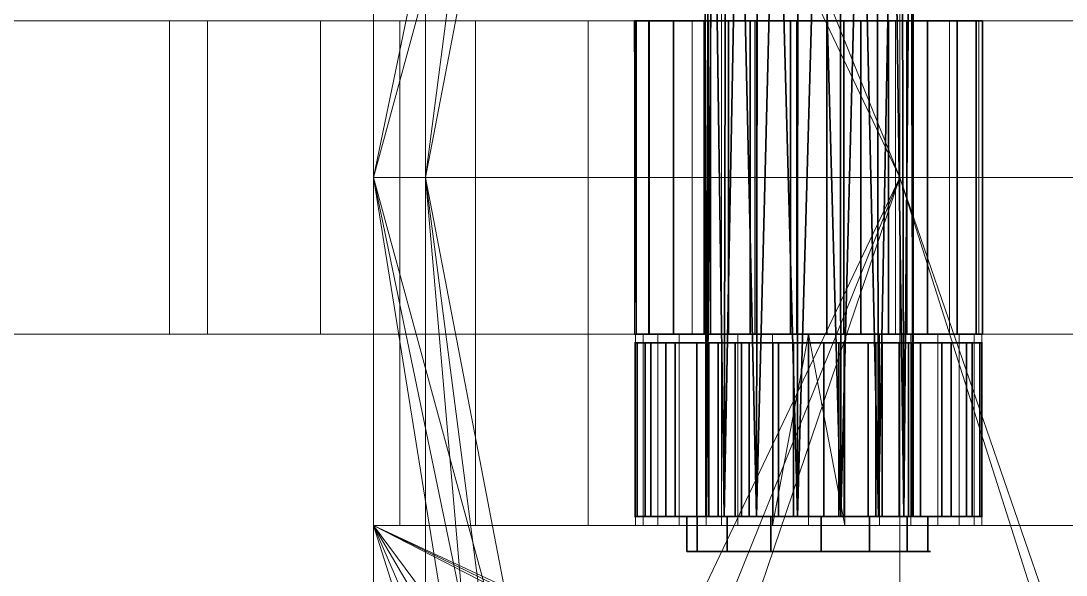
# Model space of a CAD drawing. Header units: millimetres. Extents: x -193 to 143, y -35 to 118.
# Drawn here: x -20.2 to 39.8, y 32.1 to 64 of the extents above; entities that cross this region are included whole.
import ezdxf

# ---------------------------------------------------------------- set-up
doc = ezdxf.new("R2010")
doc.units = ezdxf.units.MM
doc.layers.add('1', color=7, linetype='Continuous', true_color=0xffffff)

# ---------------------------------------------------------------- blocks, each defined once
blk = doc.blocks.new('UG_SURFACE_001')
at = {"layer": '1', "color": 30, "linetype": 'Continuous', "lineweight": 18}
for points in [[(0, 55), (0, 93.75), (7.833464, 93.75), (7.985217, 93.54113)], [(0, 46, 12), (0, 64.000003, 12), (0, 93.75), (0, 55)], [(15, 92.803851), (16.050808, 93.75), (30.25, 93.75), (30.25, 55)], [(30.25, 93.75), (64.999998, 93.75), (64.999998, 55), (30.25, 55)], [(0, 55), (7.985217, 93.54113), (10.145898, 92.293657)], [(12.62717, 92.032872), (15, 92.803851), (30.25, 55)], [(10.145898, 92.293657), (12.62717, 92.032872), (30.25, 55), (0, 55)], [(0, 64.000003, 12), (0, 46, 12), (129.999995, 46, 12), (129.999995, 64.000003, 12)], [(0, 55), (7.985217, 16.458869), (6.518727, 14.44042)], [(6.518727, 14.44042), (6, 12), (0, 7.75), (0, 55)], [(0, 55), (10.145898, 17.706338), (7.985217, 16.458869)], [(12.62717, 17.967131), (10.145898, 17.706338), (0, 55), (30.25, 55)], [(0, 55), (0, 7.75), (0, 46, 12)], [(15, 17.196152), (12.62717, 17.967131), (30.25, 55)], [(30.25, 55), (16.854102, 15.526712), (15, 17.196152)], [(17.868886, 13.24747), (16.854102, 15.526712), (30.25, 55), (30.25, 7.75)], [(30.25, 55), (64.999998, 55), (45.26132, 14.486304), (44.227459, 14.377641)], [(30.25, 7.75), (30.25, 55), (43.327175, 13.857862), (42.716138, 13.016841)], [(44.227459, 14.377641), (43.327175, 13.857862), (30.25, 55)], [(0, 35, 12), (0, 46, 12), (0, 7.75)], [(0, 35, 12), (0, 35, 70), (0, 46, 70), (0, 46, 12)], [(0, 46, 70), (0, 35, 70), (1.522409, 35, 77.653669), (1.522409, 46, 77.653669)], [(0, 46, 12), (25, 46, 55), (29.067367, 46, 55.864546)], [(0, 46, 12), (17.568551, 46, 58.308695), (20.932633, 46, 55.864546)], [(0, 46, 70), (15.054781, 46, 66.045284), (15.489435, 46, 61.909828)], [(129.999995, 46, 12), (0, 46, 12), (100.932635, 46, 55.864546), (104.999997, 46, 55)], [(29.067367, 46, 55.864546), (32.43145, 46, 58.308695), (100.932635, 46, 55.864546), (0, 46, 12)], [(15.489435, 46, 61.909828), (17.568551, 46, 58.308695), (0, 46, 12), (0, 46, 70)], [(16.339745, 46, 70), (15.054781, 46, 66.045284), (0, 46, 70), (1.522409, 46, 77.653669)], [(20.932633, 46, 55.864546), (25, 46, 55), (0, 46, 12)], [(1.522409, 46, 77.653669), (1.522409, 35, 77.653669), (5.857864, 35, 84.142134), (5.857864, 46, 84.142134)], [(19.122148, 46, 73.090173), (16.339745, 46, 70), (1.522409, 46, 77.653669), (5.857864, 46, 84.142134)], [(5.857864, 46, 84.142134), (5.857864, 35, 84.142134), (12.346331, 35, 88.477589), (12.346331, 46, 88.477589)], [(5.857864, 46, 84.142134), (12.346331, 46, 88.477589), (19.122148, 46, 73.090173)], [(12.346331, 46, 88.477589), (12.346331, 35, 88.477589), (20, 35, 90.000004), (20, 46, 90.000004)], [(22.920882, 46, 74.781477), (19.122148, 46, 73.090173), (12.346331, 46, 88.477589), (20, 46, 90.000004)], [(15.054781, 35, 66.045284), (15.054781, 46, 66.045284), (16.339745, 46, 70), (16.339745, 35, 70)], [(15.489435, 35, 61.909828), (15.489435, 46, 61.909828), (15.054781, 46, 66.045284), (15.054781, 35, 66.045284)], [(17.568551, 35, 58.308695), (17.568551, 46, 58.308695), (15.489435, 46, 61.909828), (15.489435, 35, 61.909828)], [(16.339745, 35, 70), (16.339745, 46, 70), (19.122148, 46, 73.090173), (19.122148, 35, 73.090173)], [(20.932633, 35, 55.864546), (20.932633, 46, 55.864546), (17.568551, 46, 58.308695), (17.568551, 35, 58.308695)], [(19.122148, 35, 73.090173), (19.122148, 46, 73.090173), (22.920882, 46, 74.781477), (22.920882, 35, 74.781477)], [(109.999999, 35, 90.000004), (109.999999, 46, 90.000004), (20, 46, 90.000004), (20, 35, 90.000004)], [(20, 46, 90.000004), (109.999999, 46, 90.000004), (30.877853, 46, 73.090173), (27.079117, 46, 74.781477)], [(20, 46, 90.000004), (25, 46, 75.000003), (22.920882, 46, 74.781477)], [(27.079117, 46, 74.781477), (25, 46, 75.000003), (20, 46, 90.000004)], [(25, 35, 55), (25, 46, 55), (20.932633, 46, 55.864546), (20.932633, 35, 55.864546)], [(27.079117, 35, 74.781477), (22.920882, 35, 74.781477), (25, 46, 75.000003)], [(22.920882, 35, 74.781477), (22.920882, 46, 74.781477), (25, 46, 75.000003)], [(29.067367, 35, 55.864546), (29.067367, 46, 55.864546), (25, 46, 55), (25, 35, 55)], [(25, 46, 75.000003), (27.079117, 46, 74.781477), (27.079117, 35, 74.781477)], [(27.079117, 35, 74.781477), (27.079117, 46, 74.781477), (30.877853, 46, 73.090173), (30.877853, 35, 73.090173)], [(32.43145, 35, 58.308695), (32.43145, 46, 58.308695), (29.067367, 46, 55.864546), (29.067367, 35, 55.864546)], [(109.999999, 46, 90.000004), (33.660255, 46, 70), (30.877853, 46, 73.090173)], [(30.877853, 35, 73.090173), (30.877853, 46, 73.090173), (33.660255, 46, 70), (33.660255, 35, 70)], [(95.489435, 46, 61.909828), (32.43145, 46, 58.308695), (34.510564, 46, 61.909828)], [(32.43145, 46, 58.308695), (95.489435, 46, 61.909828), (97.568549, 46, 58.308695)], [(97.568549, 46, 58.308695), (100.932635, 46, 55.864546), (32.43145, 46, 58.308695)], [(34.510564, 35, 61.909828), (34.510564, 46, 61.909828), (32.43145, 46, 58.308695), (32.43145, 35, 58.308695)], [(33.660255, 46, 70), (96.339747, 46, 70), (95.054783, 46, 66.045284)], [(34.94522, 46, 66.045284), (33.660255, 46, 70), (95.054783, 46, 66.045284)], [(102.920882, 46, 74.781477), (99.122144, 46, 73.090173), (33.660255, 46, 70), (109.999999, 46, 90.000004)], [(99.122144, 46, 73.090173), (96.339747, 46, 70), (33.660255, 46, 70)], [(33.660255, 35, 70), (33.660255, 46, 70), (34.94522, 46, 66.045284), (34.94522, 35, 66.045284)], [(34.510564, 46, 61.909828), (34.94522, 46, 66.045284), (95.054783, 46, 66.045284), (95.489435, 46, 61.909828)], [(34.94522, 35, 66.045284), (34.94522, 46, 66.045284), (34.510564, 46, 61.909828), (34.510564, 35, 61.909828)], [(0, 35, 12), (0, 0, 12), (6, 12, 12), (6.518727, 14.44042, 12)], [(0, 35, 12), (10.145898, 17.706338, 12), (12.62717, 17.967131, 12)], [(12.62717, 17.967131, 12), (42.5, 12, 12), (42.716138, 13.016841, 12), (0, 35, 12)], [(6.518727, 14.44042, 12), (7.985217, 16.458869, 12), (0, 35, 12)], [(7.985217, 16.458869, 12), (10.145898, 17.706338, 12), (0, 35, 12)], [(42.716138, 13.016841, 12), (43.327175, 13.857862, 12), (0, 35, 12)], [(0, 35, 12), (43.327175, 13.857862, 12), (44.227459, 14.377641, 12)], [(44.227459, 14.377641, 12), (45.26132, 14.486304, 12), (129.999995, 35, 12), (0, 35, 12)], [(0, 7.75), (0, 0), (0, 0, 12), (0, 35, 12)], [(1.522409, 35, 77.653669), (0, 35, 70), (15.054781, 35, 66.045284), (16.339745, 35, 70)], [(0, 35, 70), (0, 35, 12), (17.568551, 35, 58.308695), (15.489435, 35, 61.909828)], [(15.489435, 35, 61.909828), (15.054781, 35, 66.045284), (0, 35, 70)], [(0, 35, 12), (25, 35, 55), (20.932633, 35, 55.864546)], [(20.932633, 35, 55.864546), (17.568551, 35, 58.308695), (0, 35, 12)], [(29.067367, 35, 55.864546), (25, 35, 55), (0, 35, 12), (129.999995, 35, 12)], [(5.857864, 35, 84.142134), (1.522409, 35, 77.653669), (16.339745, 35, 70), (19.122148, 35, 73.090173)], [(19.122148, 35, 73.090173), (12.346331, 35, 88.477589), (5.857864, 35, 84.142134)], [(20, 35, 90.000004), (12.346331, 35, 88.477589), (19.122148, 35, 73.090173), (22.920882, 35, 74.781477)], [(20, 35, 90.000004), (22.920882, 35, 74.781477), (27.079117, 35, 74.781477)], [(20, 35, 90.000004), (96.339747, 35, 70), (99.122144, 35, 73.090173)], [(99.122144, 35, 73.090173), (102.920882, 35, 74.781477), (109.999999, 35, 90.000004), (20, 35, 90.000004)], [(27.079117, 35, 74.781477), (95.054783, 35, 66.045284), (96.339747, 35, 70), (20, 35, 90.000004)], [(27.079117, 35, 74.781477), (95.489435, 35, 61.909828), (95.054783, 35, 66.045284)], [(27.079117, 35, 74.781477), (100.932635, 35, 55.864546), (97.568549, 35, 58.308695)], [(97.568549, 35, 58.308695), (95.489435, 35, 61.909828), (27.079117, 35, 74.781477)], [(100.932635, 35, 55.864546), (27.079117, 35, 74.781477), (30.877853, 35, 73.090173)], [(129.999995, 35, 12), (32.43145, 35, 58.308695), (29.067367, 35, 55.864546)], [(30.877853, 35, 73.090173), (33.660255, 35, 70), (100.932635, 35, 55.864546)], [(34.510564, 35, 61.909828), (32.43145, 35, 58.308695), (129.999995, 35, 12)], [(100.932635, 35, 55.864546), (33.660255, 35, 70), (34.94522, 35, 66.045284)], [(100.932635, 35, 55.864546), (34.94522, 35, 66.045284), (34.510564, 35, 61.909828), (129.999995, 35, 12)]]:
    blk.add_3dface(points, dxfattribs=at)
blk = doc.blocks.new('stoika_KR1_BODY')
at = {"layer": '1', "color": 30, "linetype": 'Continuous', "lineweight": 18}
for p, q in [((0, 110), (0, 0)), ((0, 64, 70), (0, 75, 70)), ((20, 75, 90), (20, 64, 90)), ((0, 64, 12), (0, 64, 70)), ((0, 46, 12), (0, 64, 12)), ((0, 64, 12), (130, 64, 12)), ((20, 64, 90), (110, 64, 90)), ((0, 46, 12), (0, 46, 70)), ((0, 35, 70), (0, 46, 70)), ((0, 46, 12), (130, 46, 12)), ((110, 46, 90), (20, 46, 90)), ((20, 46, 90), (20, 35, 90)), ((0, 35, 12), (0, 35, 70)), ((0, 35, 12), (130, 35, 12)), ((0, 0, 12), (0, 35, 12)), ((20, 35, 90), (110, 35, 90))]:
    blk.add_line(p, q, dxfattribs=at)
at = {"layer": '1', "color": 30, "linetype": 'Continuous', "lineweight": 18, "extrusion": (0, -1, 0)}
for centre in [(25, 65, -64), (25, 65, -35)]:
    blk.add_circle(centre, 10, dxfattribs=at)
at = {"layer": '1', "color": 30, "linetype": 'Continuous', "lineweight": 18, "extrusion": (0, 1, 0)}
blk.add_circle((-25, 65, 46), 10, dxfattribs=at)
at = {"layer": '1', "color": 30, "linetype": 'Continuous', "lineweight": 18, "extrusion": (0, -1, 0)}
for centre in [(20, 70, -64), (20, 70, -35)]:
    blk.add_arc(centre, 20, 90, 180, dxfattribs=at)
at = {"layer": '1', "color": 30, "linetype": 'Continuous', "lineweight": 18, "extrusion": (0, 1, 0)}
blk.add_arc((-20, 70, 46), 20, 0, 90, dxfattribs=at)
at = {"layer": '1', "color": 30, "linetype": 'Continuous', "lineweight": 18}
blk.add_blockref('UG_SURFACE_001', (0, 0), dxfattribs=at)
blk = doc.blocks.new('UG_SURFACE_002')
at = {"layer": '1', "color": 30, "linetype": 'Continuous', "lineweight": 18}
for points in [[(189.846337, 138.477594), (189.846337, 138.477594, 17.999999), (197.500005, 140.000001, 17.999999), (197.500005, 140.000001)], [(189.846337, 138.477594), (197.500005, 140.000001), (199.409828, 125.510558), (195.808694, 123.431452)], [(217.999995, 140.000001), (197.500005, 140.000001), (197.500005, 140.000001, 17.999999), (217.999995, 140.000001, 17.999999)], [(197.500005, 140.000001), (217.999995, 140.000001), (207.499996, 124.660254), (203.545287, 125.945225)], [(203.545287, 125.945225), (199.409828, 125.510558), (197.500005, 140.000001)], [(210.590169, 121.877849), (207.499996, 124.660254), (217.999995, 140.000001)], [(212.28148, 118.079118), (210.590169, 121.877849), (217.999995, 140.000001)], [(217.999995, 140.000001), (217.999995, 45.000002), (212.28148, 113.920882), (212.28148, 118.079118)], [(183.357865, 134.142131), (183.357865, 134.142131, 17.999999), (189.846337, 138.477594, 17.999999), (189.846337, 138.477594)], [(195.808694, 123.431452), (183.357865, 134.142131), (189.846337, 138.477594)], [(179.022416, 127.653673), (179.022416, 127.653673, 17.999999), (183.357865, 134.142131, 17.999999), (183.357865, 134.142131)], [(179.022416, 127.653673), (183.357865, 134.142131), (195.808694, 123.431452), (193.364546, 120.067365)], [(177.499995, 119.999997), (177.499995, 119.999997, 17.999999), (179.022416, 127.653673, 17.999999), (179.022416, 127.653673)], [(193.364546, 120.067365), (192.499995, 115.999997), (177.499995, 119.999997), (179.022416, 127.653673)], [(199.409828, 125.510558), (199.409828, 125.510558, 17.999999), (195.808694, 123.431452, 17.999999), (195.808694, 123.431452)], [(203.545287, 125.945225), (203.545287, 125.945225, 17.999999), (199.409828, 125.510558, 17.999999), (199.409828, 125.510558)], [(207.499996, 124.660254), (207.499996, 124.660254, 17.999999), (203.545287, 125.945225, 17.999999), (203.545287, 125.945225)], [(210.590169, 121.877849), (210.590169, 121.877849, 17.999999), (207.499996, 124.660254, 17.999999), (207.499996, 124.660254)], [(195.808694, 123.431452), (195.808694, 123.431452, 17.999999), (193.364546, 120.067365, 17.999999), (193.364546, 120.067365)], [(212.28148, 118.079118), (212.28148, 118.079118, 17.999999), (210.590169, 121.877849, 17.999999), (210.590169, 121.877849)], [(177.499995, 119.999997, 17.999999), (177.499995, 119.999997), (177.499995, 70), (177.499995, 70, 17.999999)], [(177.499995, 70), (177.499995, 119.999997), (192.499995, 115.999997), (193.364546, 111.932635)], [(193.364546, 120.067365), (193.364546, 120.067365, 17.999999), (192.499995, 115.999997, 17.999999), (192.499995, 115.999997)], [(212.28148, 113.920882), (212.28148, 113.920882, 17.999999), (212.28148, 118.079118, 17.999999), (212.28148, 118.079118)], [(192.499995, 115.999997), (192.499995, 115.999997, 17.999999), (193.364546, 111.932635, 17.999999), (193.364546, 111.932635)], [(210.590169, 110.122144), (212.28148, 113.920882), (217.999995, 45.000002)], [(210.590169, 110.122144), (210.590169, 110.122144, 17.999999), (212.28148, 113.920882, 17.999999), (212.28148, 113.920882)], [(193.364546, 111.932635), (195.808694, 108.568549), (177.499995, 70)], [(193.364546, 111.932635), (193.364546, 111.932635, 17.999999), (195.808694, 108.568549, 17.999999), (195.808694, 108.568549)], [(217.999995, 45.000002), (207.499996, 107.339747), (210.590169, 110.122144)], [(207.499996, 107.339747), (207.499996, 107.339747, 17.999999), (210.590169, 110.122144, 17.999999), (210.590169, 110.122144)], [(174.455181, 54.692663), (177.499995, 70), (195.808694, 108.568549), (199.409828, 106.489435)], [(195.808694, 108.568549), (195.808694, 108.568549, 17.999999), (199.409828, 106.489435, 17.999999), (199.409828, 106.489435)], [(203.545287, 106.054783), (207.499996, 107.339747), (217.999995, 45.000002)], [(203.545287, 106.054783), (203.545287, 106.054783, 17.999999), (207.499996, 107.339747, 17.999999), (207.499996, 107.339747)], [(174.455181, 54.692663), (199.409828, 106.489435), (203.545287, 106.054783), (217.999995, 45.000002)], [(199.409828, 106.489435), (199.409828, 106.489435, 17.999999), (203.545287, 106.054783, 17.999999), (203.545287, 106.054783)], [(177.499995, 70, 17.999999), (177.499995, 70), (174.455181, 54.692663), (174.455181, 54.692663, 17.999999)], [(167.978749, 45.000002, 17.999999), (174.455181, 54.692663, 17.999999), (174.455181, 54.692663), (167.978749, 45.000002)], [(217.999995, 45.000002), (167.978749, 45.000002), (174.455181, 54.692663)], [(167.978749, 45.000002), (165.78427, 41.71573), (165.78427, 41.71573, 17.999999), (167.978749, 45.000002, 17.999999)], [(165.78427, 41.71573), (167.978749, 45.000002), (217.999995, 45.000002), (217.999995, 0)], [(165.78427, 41.71573, 17.999999), (165.78427, 41.71573), (152.80734, 33.044819), (152.80734, 33.044819, 17.999999)], [(152.80734, 33.044819), (165.78427, 41.71573), (217.999995, 0)], [(137.500003, 29.999999), (152.80734, 33.044819), (217.999995, 0)], [(217.999995, 0), (38.912591, 14.168353), (38.912591, 15.831647), (137.500003, 29.999999)], [(217.999995, 0), (38.236067, 12.648859), (38.912591, 14.168353)], [(37, 11.535899), (38.236067, 12.648859), (217.999995, 0), (32.000002, 0)], [(217.999995, 0, 17.999999), (32.000002, 0, 17.999999), (32.000002, 0), (217.999995, 0)]]:
    blk.add_3dface(points, dxfattribs=at)
blk = doc.blocks.new('uxo_KR1_BODY')
at = {"layer": '1', "color": 30, "linetype": 'Continuous', "lineweight": 18}
for p, q in [((287.5, 140), (197.5, 140)), ((197.5, 140), (197.5, 140, 18)), ((197.5, 140, 18), (287.5, 140, 18)), ((177.5, 120, 18), (177.5, 120)), ((177.5, 120), (177.5, 70)), ((177.5, 120, 18), (177.5, 70, 18)), ((177.5, 70), (177.5, 70, 18)), ((227.5, 0, 18), (32, 0, 18)), ((32, 0), (227.5, 0))]:
    blk.add_line(p, q, dxfattribs=at)
at = {"layer": '1', "color": 30, "linetype": 'Continuous', "lineweight": 18, "extrusion": (0, 0, -1)}
for centre in [(-202.5, 116), (-202.5, 116, -18)]:
    blk.add_circle(centre, 10, dxfattribs=at)
for centre, radius, start, end in [((-197.5, 120), 20, 0, 90), ((-137.5, 70, -18), 40, 180, 270)]:
    blk.add_arc(centre, radius, start, end, dxfattribs=at)
at = {"layer": '1', "color": 30, "linetype": 'Continuous', "lineweight": 18}
for centre, radius, start, end in [((197.5, 120, 18), 20, 90, 180), ((137.5, 70), 40, 270, 0)]:
    blk.add_arc(centre, radius, start, end, dxfattribs=at)
blk.add_blockref('UG_SURFACE_002', (0, 0), dxfattribs=at)
blk = doc.blocks.new('UG_SURFACE_003')
at = {"layer": '1', "color": 11, "linetype": 'Continuous', "lineweight": 25}
for points in [[(-2.58819, 9.659259, 10), (-5, 8.660254, 10), (-3, 5.196152, 10), (-1.041889, 5.908846, 10)], [(-2.58819, 9.659259, 10), (-2.58819, 9.659259), (-5, 8.660254), (-5, 8.660254, 10)], [(-1.041889, 5.908846), (-3, 5.196152), (-5, 8.660254), (-2.58819, 9.659259)], [(0, 10, 10), (-2.58819, 9.659259, 10), (-1.041889, 5.908846, 10), (1.041889, 5.908846, 10)], [(0, 10, 10), (0, 10), (-2.58819, 9.659259), (-2.58819, 9.659259, 10)], [(1.041889, 5.908846), (-1.041889, 5.908846), (-2.58819, 9.659259), (0, 10)], [(1.041889, 5.908846, 10), (2.58819, 9.659259, 10), (0, 10, 10)], [(2.58819, 9.659259, 10), (2.58819, 9.659259), (0, 10), (0, 10, 10)], [(0, 10), (2.58819, 9.659259), (1.041889, 5.908846)], [(5, 8.660254, 10), (2.58819, 9.659259, 10), (1.041889, 5.908846, 10), (3, 5.196152, 10)], [(2.58819, 9.659259), (5, 8.660254), (3, 5.196152), (1.041889, 5.908846)], [(5, 8.660254, 10), (5, 8.660254), (2.58819, 9.659259), (2.58819, 9.659259, 10)], [(-4.596266, 3.856726, 10), (-3, 5.196152, 10), (-5, 8.660254, 10), (-7.071068, 7.071068, 10)], [(-5, 8.660254, 10), (-5, 8.660254), (-7.071068, 7.071068), (-7.071068, 7.071068, 10)], [(-7.071068, 7.071068), (-5, 8.660254), (-3, 5.196152), (-4.596266, 3.856726)], [(7.071068, 7.071068, 10), (5, 8.660254, 10), (3, 5.196152, 10), (4.596266, 3.856726, 10)], [(4.596266, 3.856726), (3, 5.196152), (5, 8.660254), (7.071068, 7.071068)], [(7.071068, 7.071068, 10), (7.071068, 7.071068), (5, 8.660254), (5, 8.660254, 10)], [(-4.596266, 3.856726, 10), (-7.071068, 7.071068, 10), (-8.660254, 5, 10)], [(-7.071068, 7.071068, 10), (-7.071068, 7.071068), (-8.660254, 5), (-8.660254, 5, 10)], [(-8.660254, 5), (-7.071068, 7.071068), (-4.596266, 3.856726)], [(8.660254, 5, 10), (7.071068, 7.071068, 10), (4.596266, 3.856726, 10), (5.638156, 2.052121, 10)], [(5.638156, 2.052121), (4.596266, 3.856726), (7.071068, 7.071068), (8.660254, 5)], [(8.660254, 5, 10), (8.660254, 5), (7.071068, 7.071068), (7.071068, 7.071068, 10)], [(-1.041889, 5.908846), (-1.041889, 5.908846, 10), (-3, 5.196152, 10), (-3, 5.196152)], [(1.041889, 5.908846), (1.041889, 5.908846, 10), (-1.041889, 5.908846, 10), (-1.041889, 5.908846)], [(3, 5.196152), (3, 5.196152, 10), (1.041889, 5.908846, 10), (1.041889, 5.908846)], [(-8.660254, 5, 10), (-9.659259, 2.58819, 10), (-5.638156, 2.052121, 10), (-4.596266, 3.856726, 10)], [(-8.660254, 5, 10), (-8.660254, 5), (-9.659259, 2.58819), (-9.659259, 2.58819, 10)], [(-4.596266, 3.856726), (-5.638156, 2.052121), (-9.659259, 2.58819), (-8.660254, 5)], [(-3, 5.196152), (-3, 5.196152, 10), (-4.596266, 3.856726, 10), (-4.596266, 3.856726)], [(4.596266, 3.856726), (4.596266, 3.856726, 10), (3, 5.196152, 10), (3, 5.196152)], [(5.638156, 2.052121, 10), (9.659259, 2.58819, 10), (8.660254, 5, 10)], [(8.660254, 5), (9.659259, 2.58819), (5.638156, 2.052121)], [(9.659259, 2.58819, 10), (9.659259, 2.58819), (8.660254, 5), (8.660254, 5, 10)], [(-4.596266, 3.856726), (-4.596266, 3.856726, 10), (-5.638156, 2.052121, 10), (-5.638156, 2.052121)], [(5.638156, 2.052121), (5.638156, 2.052121, 10), (4.596266, 3.856726, 10), (4.596266, 3.856726)], [(-9.659259, 2.58819, 10), (-10, 0, 10), (-6, 0, 10), (-5.638156, 2.052121, 10)], [(-9.659259, 2.58819, 10), (-9.659259, 2.58819), (-10, 0), (-10, 0, 10)], [(-5.638156, 2.052121), (-6, 0), (-10, 0), (-9.659259, 2.58819)], [(5.638156, 2.052121, 10), (6, 0, 10), (10, 0, 10), (9.659259, 2.58819, 10)], [(9.659259, 2.58819), (10, 0), (6, 0), (5.638156, 2.052121)], [(10, 0, 10), (10, 0), (9.659259, 2.58819), (9.659259, 2.58819, 10)], [(-5.638156, 2.052121), (-5.638156, 2.052121, 10), (-6, 0, 10), (-6, 0)], [(6, 0), (6, 0, 10), (5.638156, 2.052121, 10), (5.638156, 2.052121)], [(-10, 0, 10), (-9.659259, -2.58819, 10), (-5.638156, -2.052121, 10), (-6, 0, 10)], [(-10, 0, 10), (-10, 0), (-9.659259, -2.58819), (-9.659259, -2.58819, 10)], [(-9.659259, -2.58819), (-10, 0), (-6, 0), (-5.638156, -2.052121)], [(-6, 0), (-6, 0, 10), (-5.638156, -2.052121, 10), (-5.638156, -2.052121)], [(9.659259, -2.58819, 10), (10, 0, 10), (6, 0, 10), (5.638156, -2.052121, 10)], [(10, 0), (9.659259, -2.58819), (5.638156, -2.052121), (6, 0)], [(5.638156, -2.052121), (5.638156, -2.052121, 10), (6, 0, 10), (6, 0)], [(9.659259, -2.58819, 10), (9.659259, -2.58819), (10, 0), (10, 0, 10)], [(-5.638156, -2.052121, 10), (-9.659259, -2.58819, 10), (-8.660254, -5, 10)], [(-8.660254, -5), (-9.659259, -2.58819), (-5.638156, -2.052121)], [(-8.660254, -5, 10), (-7.071068, -7.071068, 10), (-4.596266, -3.856726, 10), (-5.638156, -2.052121, 10)], [(-5.638156, -2.052121), (-4.596266, -3.856726), (-7.071068, -7.071068), (-8.660254, -5)], [(-5.638156, -2.052121), (-5.638156, -2.052121, 10), (-4.596266, -3.856726, 10), (-4.596266, -3.856726)], [(8.660254, -5, 10), (9.659259, -2.58819, 10), (5.638156, -2.052121, 10), (4.596266, -3.856726, 10)], [(4.596266, -3.856726), (5.638156, -2.052121), (9.659259, -2.58819), (8.660254, -5)], [(4.596266, -3.856726), (4.596266, -3.856726, 10), (5.638156, -2.052121, 10), (5.638156, -2.052121)], [(-9.659259, -2.58819, 10), (-9.659259, -2.58819), (-8.660254, -5), (-8.660254, -5, 10)], [(8.660254, -5, 10), (8.660254, -5), (9.659259, -2.58819), (9.659259, -2.58819, 10)], [(-3, -5.196152, 10), (-4.596266, -3.856726, 10), (-7.071068, -7.071068, 10), (-5, -8.660254, 10)], [(-5, -8.660254), (-7.071068, -7.071068), (-4.596266, -3.856726), (-3, -5.196152)], [(-4.596266, -3.856726), (-4.596266, -3.856726, 10), (-3, -5.196152, 10), (-3, -5.196152)], [(5, -8.660254, 10), (7.071068, -7.071068, 10), (4.596266, -3.856726, 10), (3, -5.196152, 10)], [(3, -5.196152), (4.596266, -3.856726), (7.071068, -7.071068), (5, -8.660254)], [(3, -5.196152), (3, -5.196152, 10), (4.596266, -3.856726, 10), (4.596266, -3.856726)], [(4.596266, -3.856726, 10), (7.071068, -7.071068, 10), (8.660254, -5, 10)], [(8.660254, -5), (7.071068, -7.071068), (4.596266, -3.856726)], [(-8.660254, -5, 10), (-8.660254, -5), (-7.071068, -7.071068), (-7.071068, -7.071068, 10)], [(-5, -8.660254, 10), (-2.58819, -9.659259, 10), (-1.041889, -5.908846, 10), (-3, -5.196152, 10)], [(-3, -5.196152), (-1.041889, -5.908846), (-2.58819, -9.659259), (-5, -8.660254)], [(-3, -5.196152), (-3, -5.196152, 10), (-1.041889, -5.908846, 10), (-1.041889, -5.908846)], [(3, -5.196152, 10), (1.041889, -5.908846, 10), (2.58819, -9.659259, 10), (5, -8.660254, 10)], [(5, -8.660254), (2.58819, -9.659259), (1.041889, -5.908846), (3, -5.196152)], [(1.041889, -5.908846), (1.041889, -5.908846, 10), (3, -5.196152, 10), (3, -5.196152)], [(7.071068, -7.071068, 10), (7.071068, -7.071068), (8.660254, -5), (8.660254, -5, 10)], [(-1.041889, -5.908846, 10), (-2.58819, -9.659259, 10), (0, -10, 10)], [(0, -10), (-2.58819, -9.659259), (-1.041889, -5.908846)], [(0, -10, 10), (2.58819, -9.659259, 10), (1.041889, -5.908846, 10), (-1.041889, -5.908846, 10)], [(-1.041889, -5.908846), (1.041889, -5.908846), (2.58819, -9.659259), (0, -10)], [(-1.041889, -5.908846), (-1.041889, -5.908846, 10), (1.041889, -5.908846, 10), (1.041889, -5.908846)], [(-7.071068, -7.071068, 10), (-7.071068, -7.071068), (-5, -8.660254), (-5, -8.660254, 10)], [(5, -8.660254, 10), (5, -8.660254), (7.071068, -7.071068), (7.071068, -7.071068, 10)], [(-5, -8.660254, 10), (-5, -8.660254), (-2.58819, -9.659259), (-2.58819, -9.659259, 10)], [(2.58819, -9.659259, 10), (2.58819, -9.659259), (5, -8.660254), (5, -8.660254, 10)], [(-2.58819, -9.659259, 10), (-2.58819, -9.659259), (0, -10), (0, -10, 10)], [(0, -10, 10), (0, -10), (2.58819, -9.659259), (2.58819, -9.659259, 10)]]:
    blk.add_3dface(points, dxfattribs=at)
blk = doc.blocks.new('3012_327-12H9-10')
at = {"layer": '1', "color": 11, "linetype": 'Continuous', "lineweight": 25}
blk.add_circle((0, 0), 10, dxfattribs=at)
at = {"layer": '1', "color": 11, "linetype": 'Continuous', "lineweight": 25, "extrusion": (0, 0, -1)}
for centre, radius in [((0, 0, -10), 10), ((0, 0, -10), 6), ((0, 0), 6)]:
    blk.add_circle(centre, radius, dxfattribs=at)
at = {"layer": '1', "color": 11, "linetype": 'Continuous', "lineweight": 25}
blk.add_blockref('UG_SURFACE_003', (0, 0), dxfattribs=at)
blk = doc.blocks.new('UG_SURFACE_004')
at = {"layer": '1', "color": 11, "linetype": 'Continuous', "lineweight": 25}
for points in [[(-1.041889, 5.908846, 17.999999), (-0.682424, 9.976688, 17.999999), (-3.348796, 9.42261, 17.999999)], [(-0.682424, 9.976688, 17.999999), (-0.682424, 9.976688), (-3.348796, 9.42261), (-3.348796, 9.42261, 17.999999)], [(-3.348796, 9.42261), (-0.682424, 9.976688), (-1.041889, 5.908846)], [(-1.041889, 5.908846, 17.999999), (1.041889, 5.908846, 17.999999), (2.03456, 9.790841, 17.999999), (-0.682424, 9.976688, 17.999999)], [(-0.682424, 9.976688), (2.03456, 9.790841), (1.041889, 5.908846), (-1.041889, 5.908846)], [(2.03456, 9.790841, 17.999999), (2.03456, 9.790841), (-0.682424, 9.976688), (-0.682424, 9.976688, 17.999999)], [(4.60065, 8.878852, 17.999999), (2.03456, 9.790841, 17.999999), (1.041889, 5.908846, 17.999999), (3, 5.196152, 17.999999)], [(2.03456, 9.790841), (4.60065, 8.878852), (3, 5.196152), (1.041889, 5.908846)], [(4.60065, 8.878852, 17.999999), (4.60065, 8.878852), (2.03456, 9.790841), (2.03456, 9.790841, 17.999999)], [(-3.348796, 9.42261, 17.999999), (-5.766803, 8.169699, 17.999999), (-3, 5.196152, 17.999999), (-1.041889, 5.908846, 17.999999)], [(-3.348796, 9.42261, 17.999999), (-3.348796, 9.42261), (-5.766803, 8.169699), (-5.766803, 8.169699, 17.999999)], [(-1.041889, 5.908846), (-3, 5.196152), (-5.766803, 8.169699), (-3.348796, 9.42261)], [(6.825531, 7.30836, 17.999999), (4.60065, 8.878852, 17.999999), (3, 5.196152, 17.999999), (4.596266, 3.856726, 17.999999)], [(4.596266, 3.856726), (3, 5.196152), (4.60065, 8.878852), (6.825531, 7.30836)], [(6.825531, 7.30836, 17.999999), (6.825531, 7.30836), (4.60065, 8.878852), (4.60065, 8.878852, 17.999999)], [(-4.596266, 3.856726, 17.999999), (-3, 5.196152, 17.999999), (-5.766803, 8.169699, 17.999999), (-7.757113, 6.310879, 17.999999)], [(-5.766803, 8.169699, 17.999999), (-5.766803, 8.169699), (-7.757113, 6.310879), (-7.757113, 6.310879, 17.999999)], [(-7.757113, 6.310879), (-5.766803, 8.169699), (-3, 5.196152), (-4.596266, 3.856726)], [(8.544194, 5.195839, 17.999999), (6.825531, 7.30836, 17.999999), (4.596266, 3.856726, 17.999999)], [(4.596266, 3.856726), (6.825531, 7.30836), (8.544194, 5.195839)], [(8.544194, 5.195839, 17.999999), (8.544194, 5.195839), (6.825531, 7.30836), (6.825531, 7.30836, 17.999999)], [(-7.757113, 6.310879, 17.999999), (-9.172113, 3.984011, 17.999999), (-5.638156, 2.052121, 17.999999), (-4.596266, 3.856726, 17.999999)], [(-7.757113, 6.310879, 17.999999), (-7.757113, 6.310879), (-9.172113, 3.984011), (-9.172113, 3.984011, 17.999999)], [(-4.596266, 3.856726), (-5.638156, 2.052121), (-9.172113, 3.984011), (-7.757113, 6.310879)], [(-1.041889, 5.908846), (-1.041889, 5.908846, 17.999999), (-3, 5.196152, 17.999999), (-3, 5.196152)], [(1.041889, 5.908846), (1.041889, 5.908846, 17.999999), (-1.041889, 5.908846, 17.999999), (-1.041889, 5.908846)], [(3, 5.196152), (3, 5.196152, 17.999999), (1.041889, 5.908846, 17.999999), (1.041889, 5.908846)], [(-3, 5.196152), (-3, 5.196152, 17.999999), (-4.596266, 3.856726, 17.999999), (-4.596266, 3.856726)], [(4.596266, 3.856726), (4.596266, 3.856726, 17.999999), (3, 5.196152, 17.999999), (3, 5.196152)], [(4.596266, 3.856726, 17.999999), (5.638156, 2.052121, 17.999999), (9.629173, 2.697968, 17.999999), (8.544194, 5.195839, 17.999999)], [(8.544194, 5.195839), (9.629173, 2.697968), (5.638156, 2.052121), (4.596266, 3.856726)], [(9.629173, 2.697968, 17.999999), (9.629173, 2.697968), (8.544194, 5.195839), (8.544194, 5.195839, 17.999999)], [(-6, 0, 17.999999), (-5.638156, 2.052121, 17.999999), (-9.172113, 3.984011, 17.999999), (-9.906859, 1.361666, 17.999999)], [(-9.172113, 3.984011, 17.999999), (-9.172113, 3.984011), (-9.906859, 1.361666), (-9.906859, 1.361666, 17.999999)], [(-9.906859, 1.361666), (-9.172113, 3.984011), (-5.638156, 2.052121), (-6, 0)], [(-4.596266, 3.856726), (-4.596266, 3.856726, 17.999999), (-5.638156, 2.052121, 17.999999), (-5.638156, 2.052121)], [(5.638156, 2.052121), (5.638156, 2.052121, 17.999999), (4.596266, 3.856726, 17.999999), (4.596266, 3.856726)], [(5.638156, 2.052121, 17.999999), (6, 0, 17.999999), (10, 0, 17.999999), (9.629173, 2.697968, 17.999999)], [(9.629173, 2.697968), (10, 0), (6, 0), (5.638156, 2.052121)], [(10, 0, 17.999999), (10, 0), (9.629173, 2.697968), (9.629173, 2.697968, 17.999999)], [(-5.638156, 2.052121), (-5.638156, 2.052121, 17.999999), (-6, 0, 17.999999), (-6, 0)], [(6, 0), (6, 0, 17.999999), (5.638156, 2.052121, 17.999999), (5.638156, 2.052121)], [(-9.906859, 1.361666, 17.999999), (-10, 0, 17.999999), (-6, 0, 17.999999)], [(-9.906859, 1.361666), (-9.906859, -1.361666), (-10, 0, 17.999999)], [(-10, 0, 17.999999), (-9.906859, 1.361666, 17.999999), (-9.906859, 1.361666)], [(-6, 0), (-9.906859, -1.361666), (-9.906859, 1.361666)], [(-6, 0, 17.999999), (-10, 0, 17.999999), (-9.906859, -1.361666, 17.999999)], [(-9.906859, -1.361666), (-9.906859, -1.361666, 17.999999), (-10, 0, 17.999999)], [(-9.906859, -1.361666, 17.999999), (-9.172113, -3.984011, 17.999999), (-5.638156, -2.052121, 17.999999), (-6, 0, 17.999999)], [(-9.172113, -3.984011), (-9.906859, -1.361666), (-6, 0), (-5.638156, -2.052121)], [(-6, 0), (-6, 0, 17.999999), (-5.638156, -2.052121, 17.999999), (-5.638156, -2.052121)], [(9.629173, -2.697968, 17.999999), (10, 0, 17.999999), (6, 0, 17.999999), (5.638156, -2.052121, 17.999999)], [(10, 0), (9.629173, -2.697968), (5.638156, -2.052121), (6, 0)], [(5.638156, -2.052121), (5.638156, -2.052121, 17.999999), (6, 0, 17.999999), (6, 0)], [(9.629173, -2.697968, 17.999999), (9.629173, -2.697968), (10, 0), (10, 0, 17.999999)], [(-9.906859, -1.361666, 17.999999), (-9.906859, -1.361666), (-9.172113, -3.984011), (-9.172113, -3.984011, 17.999999)], [(-4.596266, -3.856726, 17.999999), (-5.638156, -2.052121, 17.999999), (-9.172113, -3.984011, 17.999999), (-7.757113, -6.310879, 17.999999)], [(-7.757113, -6.310879), (-9.172113, -3.984011), (-5.638156, -2.052121), (-4.596266, -3.856726)], [(-5.638156, -2.052121), (-5.638156, -2.052121, 17.999999), (-4.596266, -3.856726, 17.999999), (-4.596266, -3.856726)], [(8.544194, -5.195839, 17.999999), (9.629173, -2.697968, 17.999999), (5.638156, -2.052121, 17.999999), (4.596266, -3.856726, 17.999999)], [(4.596266, -3.856726), (5.638156, -2.052121), (9.629173, -2.697968), (8.544194, -5.195839)], [(4.596266, -3.856726), (4.596266, -3.856726, 17.999999), (5.638156, -2.052121, 17.999999), (5.638156, -2.052121)], [(8.544194, -5.195839, 17.999999), (8.544194, -5.195839), (9.629173, -2.697968), (9.629173, -2.697968, 17.999999)], [(-9.172113, -3.984011, 17.999999), (-9.172113, -3.984011), (-7.757113, -6.310879), (-7.757113, -6.310879, 17.999999)], [(-3, -5.196152, 17.999999), (-4.596266, -3.856726, 17.999999), (-7.757113, -6.310879, 17.999999), (-5.766803, -8.169699, 17.999999)], [(-5.766803, -8.169699), (-7.757113, -6.310879), (-4.596266, -3.856726), (-3, -5.196152)], [(-4.596266, -3.856726), (-4.596266, -3.856726, 17.999999), (-3, -5.196152, 17.999999), (-3, -5.196152)], [(4.60065, -8.878852, 17.999999), (6.825531, -7.30836, 17.999999), (4.596266, -3.856726, 17.999999), (3, -5.196152, 17.999999)], [(3, -5.196152), (4.596266, -3.856726), (6.825531, -7.30836), (4.60065, -8.878852)], [(3, -5.196152), (3, -5.196152, 17.999999), (4.596266, -3.856726, 17.999999), (4.596266, -3.856726)], [(4.596266, -3.856726, 17.999999), (6.825531, -7.30836, 17.999999), (8.544194, -5.195839, 17.999999)], [(8.544194, -5.195839), (6.825531, -7.30836), (4.596266, -3.856726)], [(-1.041889, -5.908846, 17.999999), (-3, -5.196152, 17.999999), (-5.766803, -8.169699, 17.999999), (-3.348796, -9.42261, 17.999999)], [(-3.348796, -9.42261), (-5.766803, -8.169699), (-3, -5.196152), (-1.041889, -5.908846)], [(-3, -5.196152), (-3, -5.196152, 17.999999), (-1.041889, -5.908846, 17.999999), (-1.041889, -5.908846)], [(3, -5.196152, 17.999999), (1.041889, -5.908846, 17.999999), (2.03456, -9.790841, 17.999999), (4.60065, -8.878852, 17.999999)], [(4.60065, -8.878852), (2.03456, -9.790841), (1.041889, -5.908846), (3, -5.196152)], [(1.041889, -5.908846), (1.041889, -5.908846, 17.999999), (3, -5.196152, 17.999999), (3, -5.196152)], [(6.825531, -7.30836, 17.999999), (6.825531, -7.30836), (8.544194, -5.195839), (8.544194, -5.195839, 17.999999)], [(-3.348796, -9.42261, 17.999999), (-0.682424, -9.976688, 17.999999), (-1.041889, -5.908846, 17.999999)], [(-1.041889, -5.908846), (-0.682424, -9.976688), (-3.348796, -9.42261)], [(-0.682424, -9.976688, 17.999999), (2.03456, -9.790841, 17.999999), (1.041889, -5.908846, 17.999999), (-1.041889, -5.908846, 17.999999)], [(-1.041889, -5.908846), (1.041889, -5.908846), (2.03456, -9.790841), (-0.682424, -9.976688)], [(-1.041889, -5.908846), (-1.041889, -5.908846, 17.999999), (1.041889, -5.908846, 17.999999), (1.041889, -5.908846)], [(-7.757113, -6.310879, 17.999999), (-7.757113, -6.310879), (-5.766803, -8.169699), (-5.766803, -8.169699, 17.999999)], [(4.60065, -8.878852, 17.999999), (4.60065, -8.878852), (6.825531, -7.30836), (6.825531, -7.30836, 17.999999)], [(-5.766803, -8.169699, 17.999999), (-5.766803, -8.169699), (-3.348796, -9.42261), (-3.348796, -9.42261, 17.999999)], [(2.03456, -9.790841, 17.999999), (2.03456, -9.790841), (4.60065, -8.878852), (4.60065, -8.878852, 17.999999)], [(-3.348796, -9.42261, 17.999999), (-3.348796, -9.42261), (-0.682424, -9.976688), (-0.682424, -9.976688, 17.999999)], [(-0.682424, -9.976688, 17.999999), (-0.682424, -9.976688), (2.03456, -9.790841), (2.03456, -9.790841, 17.999999)]]:
    blk.add_3dface(points, dxfattribs=at)
blk = doc.blocks.new('3012_327-12H9-18')
at = {"layer": '1', "color": 11, "linetype": 'Continuous', "lineweight": 25}
blk.add_circle((0, 0), 10, dxfattribs=at)
at = {"layer": '1', "color": 11, "linetype": 'Continuous', "lineweight": 25, "extrusion": (0, 0, -1)}
for centre, radius in [((0, 0, -18), 10), ((0, 0), 6), ((0, 0, -18), 6)]:
    blk.add_circle(centre, radius, dxfattribs=at)
at = {"layer": '1', "color": 11, "linetype": 'Continuous', "lineweight": 25}
blk.add_blockref('UG_SURFACE_004', (0, 0), dxfattribs=at)
blk = doc.blocks.new('UG_SURFACE_006')
at = {"layer": '1', "color": 30, "linetype": 'Continuous', "lineweight": 18}
for points in [[(3, 93.75, 12), (0, 93.75, 12), (0, 55, 12), (3, 55, 12)], [(0, 55), (0, 93.75), (7.833464, 93.75), (7.985217, 93.54113)], [(0, 93.75), (0, 55), (0, 55, 12), (0, 93.75, 12)], [(7.985217, 93.54113, 12), (7.833464, 93.75, 12), (3, 93.75, 12), (3, 55, 12)], [(30.25, 55, 12), (30.25, 93.75, 12), (16.050808, 93.75, 12), (15, 92.803851, 12)], [(15, 92.803851), (16.050808, 93.75), (30.25, 93.75), (30.25, 55)], [(64.999998, 93.75, 12), (30.25, 93.75, 12), (30.25, 55, 12), (64.999998, 55, 12)], [(30.25, 93.75), (64.999998, 93.75), (64.999998, 55), (30.25, 55)], [(7.985217, 93.54113), (10.145898, 92.293657), (0, 55)], [(3, 55, 12), (10.145898, 92.293657, 12), (7.985217, 93.54113, 12)], [(15, 92.803851, 12), (12.62717, 92.032872, 12), (30.25, 55, 12)], [(30.25, 55), (12.62717, 92.032872), (15, 92.803851)], [(30.25, 55), (0, 55), (10.145898, 92.293657), (12.62717, 92.032872)], [(3, 55, 12), (30.25, 55, 12), (12.62717, 92.032872, 12), (10.145898, 92.293657, 12)], [(3, 55, 12), (0, 55, 12), (0, 7.75, 12), (3, 7.75, 12)], [(0, 55), (7.985217, 16.458869), (6.518727, 14.44042)], [(0, 55), (10.145898, 17.706338), (7.985217, 16.458869)], [(6.518727, 14.44042), (6, 12), (0, 7.75), (0, 55)], [(12.62717, 17.967131), (10.145898, 17.706338), (0, 55), (30.25, 55)], [(0, 55), (0, 7.75), (0, 7.75, 12), (0, 55, 12)], [(3, 55, 12), (3, 7.75, 12), (6, 12, 12), (6.518727, 14.44042, 12)], [(30.25, 55, 12), (3, 55, 12), (10.145898, 17.706338, 12), (12.62717, 17.967131, 12)], [(6.518727, 14.44042, 12), (7.985217, 16.458869, 12), (3, 55, 12)], [(7.985217, 16.458869, 12), (10.145898, 17.706338, 12), (3, 55, 12)], [(30.25, 55, 12), (12.62717, 17.967131, 12), (15, 17.196152, 12)], [(15, 17.196152), (12.62717, 17.967131), (30.25, 55)], [(15, 17.196152, 12), (16.854102, 15.526712, 12), (30.25, 55, 12)], [(30.25, 55), (16.854102, 15.526712), (15, 17.196152)], [(30.25, 7.75, 12), (30.25, 55, 12), (16.854102, 15.526712, 12), (17.868886, 13.24747, 12)], [(17.868886, 13.24747), (16.854102, 15.526712), (30.25, 55), (30.25, 7.75)], [(30.25, 55, 12), (43.327175, 13.857862, 12), (44.227459, 14.377641, 12)], [(44.227459, 14.377641, 12), (45.26132, 14.486304, 12), (64.999998, 55, 12), (30.25, 55, 12)], [(42.716138, 13.016841, 12), (43.327175, 13.857862, 12), (30.25, 55, 12), (30.25, 7.75, 12)], [(30.25, 55), (64.999998, 55), (45.26132, 14.486304), (44.227459, 14.377641)], [(30.25, 7.75), (30.25, 55), (43.327175, 13.857862), (42.716138, 13.016841)], [(44.227459, 14.377641), (43.327175, 13.857862), (30.25, 55)]]:
    blk.add_3dface(points, dxfattribs=at)
blk = doc.blocks.new('plohadka_pod_stoiku_KR1')
at = {"layer": '1', "color": 30, "linetype": 'Continuous', "lineweight": 18}
for p, q in [((0, 0, 12), (0, 110, 12)), ((0, 110), (0, 0))]:
    blk.add_line(p, q, dxfattribs=at)
blk.add_blockref('UG_SURFACE_006', (0, 0), dxfattribs=at)
blk = doc.blocks.new('UG_SURFACE_013')
at = {"layer": '1', "color": 30, "linetype": 'Continuous', "lineweight": 25}
for points in [[(-2.163119, 6.657396), (-4.683914, 5.202014), (-4.854102, 3.526712), (-3, 5.196152)], [(-4.683914, 5.202014, -2), (-4.683914, 5.202014), (-2.163119, 6.657396), (-2.163119, 6.657396, -2)], [(-3, 5.196152), (-0.627171, 5.967131), (0.731699, 6.961653), (-2.163119, 6.657396)], [(-2.163119, 6.657396, -2), (-2.163119, 6.657396), (0.731699, 6.961653), (0.731699, 6.961653, -2)], [(3.5, 6.062178), (0.731699, 6.961653), (-0.627171, 5.967131), (1.854102, 5.706339)], [(0.731699, 6.961653, -2), (0.731699, 6.961653), (3.5, 6.062178), (3.5, 6.062178, -2)], [(1.854102, 5.706339), (4.014784, 4.458869), (5.663119, 4.114497), (3.5, 6.062178)], [(3.5, 6.062178, -2), (3.5, 6.062178), (5.663119, 4.114497), (5.663119, 4.114497, -2)], [(-0.627171, 5.967131), (-3, 5.196152), (-1.854102, 5.706339, 45.000002)], [(-3, 5.196152), (-2.934443, 5.082604, 45.000002), (-1.854102, 5.706339, 45.000002)], [(-1.854102, 5.706339, 45.000002), (-0.613466, 5.836735, 45.000002), (-0.627171, 5.967131)], [(1.854102, 5.706339), (-0.627171, 5.967131), (0.627171, 5.967131, 45.000002)], [(-0.627171, 5.967131), (-0.613466, 5.836735, 45.000002), (0.627171, 5.967131, 45.000002)], [(0.627171, 5.967131, 45.000002), (1.813585, 5.581642, 45.000002), (1.854102, 5.706339)], [(1.854102, 5.706339), (1.813585, 5.581642, 45.000002), (3, 5.196152, 45.000002)], [(4.014784, 4.458869), (1.854102, 5.706339), (3, 5.196152, 45.000002)], [(-6.394818, 2.847156, -2), (-6.394818, 2.847156), (-4.683914, 5.202014), (-4.683914, 5.202014, -2)], [(-5.868886, 1.24747), (-4.854102, 3.526712), (-4.683914, 5.202014), (-6.394818, 2.847156)], [(-4.014784, 4.458869, 45.000002), (-3, 5.196152), (-4.854102, 3.526712)], [(-4.014784, 4.458869, 45.000002), (-2.934443, 5.082604, 45.000002), (-3, 5.196152)], [(3, 5.196152, 45.000002), (3.927051, 4.361432, 45.000002), (4.014784, 4.458869)], [(-4.854102, 3.526712), (-4.748028, 3.449644, 45.000002), (-4.014784, 4.458869, 45.000002)], [(4.014784, 4.458869), (3.927051, 4.361432, 45.000002), (4.854102, 3.526712, 45.000002)], [(6.847033, 1.455382), (5.663119, 4.114497), (4.014784, 4.458869), (5.481273, 2.44042)], [(5.481273, 2.44042), (4.014784, 4.458869), (4.854102, 3.526712, 45.000002)], [(5.663119, 4.114497, -2), (5.663119, 4.114497), (6.847033, 1.455382), (6.847033, 1.455382, -2)], [(-4.854102, 3.526712), (-5.868886, 1.24747), (-5.481273, 2.44042, 45.000002)], [(-5.481273, 2.44042, 45.000002), (-4.748028, 3.449644, 45.000002), (-4.854102, 3.526712)], [(4.854102, 3.526712, 45.000002), (5.361494, 2.387091, 45.000002), (5.481273, 2.44042)], [(-7, 0, -2), (-7, 0), (-6.394818, 2.847156), (-6.394818, 2.847156, -2)], [(-6.394818, 2.847156), (-7, 0), (-5.868886, -1.24747), (-5.868886, 1.24747)], [(-5.868886, 1.24747), (-5.740636, 1.22021, 45.000002), (-5.481273, 2.44042, 45.000002)], [(5.481273, 2.44042), (5.361494, 2.387091, 45.000002), (5.868886, 1.24747, 45.000002)], [(5.481273, 2.44042), (6, 0), (6.847033, -1.455382), (6.847033, 1.455382)], [(5.868886, 1.24747, 45.000002), (6, 0), (5.481273, 2.44042)], [(-5.868886, 1.24747), (-5.868886, -1.24747), (-6, 0, 45.000002)], [(-6, 0, 45.000002), (-5.740636, 1.22021, 45.000002), (-5.868886, 1.24747)], [(5.868886, 1.24747, 45.000002), (6, 0, 45.000002), (6, 0)], [(6.847033, 1.455382, -2), (6.847033, 1.455382), (6.847033, -1.455382), (6.847033, -1.455382, -2)], [(-6.394818, -2.847156, -2), (-6.394818, -2.847156), (-7, 0), (-7, 0, -2)], [(-4.854102, -3.526712), (-5.868886, -1.24747), (-7, 0), (-6.394818, -2.847156)], [(-5.868886, -1.24747), (-5.740636, -1.22021, 45.000002), (-6, 0, 45.000002)], [(5.663119, -4.114497), (6.847033, -1.455382), (6, 0), (5.481273, -2.44042)], [(5.868886, -1.24747, 45.000002), (5.481273, -2.44042), (6, 0)], [(6, 0), (6, 0, 45.000002), (5.868886, -1.24747, 45.000002)], [(-5.481273, -2.44042, 45.000002), (-5.740636, -1.22021, 45.000002), (-5.868886, -1.24747)], [(-5.868886, -1.24747), (-4.854102, -3.526712), (-5.481273, -2.44042, 45.000002)], [(5.868886, -1.24747, 45.000002), (5.361494, -2.387091, 45.000002), (5.481273, -2.44042)], [(6.847033, -1.455382, -2), (6.847033, -1.455382), (5.663119, -4.114497), (5.663119, -4.114497, -2)], [(5.481273, -2.44042), (5.361494, -2.387091, 45.000002), (4.854102, -3.526712, 45.000002)], [(-4.683914, -5.202014, -2), (-4.683914, -5.202014), (-6.394818, -2.847156), (-6.394818, -2.847156, -2)], [(-3, -5.196152), (-4.854102, -3.526712), (-6.394818, -2.847156), (-4.683914, -5.202014)], [(-4.854102, -3.526712), (-4.748028, -3.449644, 45.000002), (-5.481273, -2.44042, 45.000002)], [(3.5, -6.062178), (5.663119, -4.114497), (5.481273, -2.44042), (4.014784, -4.458869)], [(4.014784, -4.458869), (5.481273, -2.44042), (4.854102, -3.526712, 45.000002)], [(-4.014784, -4.458869, 45.000002), (-4.748028, -3.449644, 45.000002), (-4.854102, -3.526712)], [(-4.854102, -3.526712), (-3, -5.196152), (-4.014784, -4.458869, 45.000002)], [(4.854102, -3.526712, 45.000002), (3.927051, -4.361432, 45.000002), (4.014784, -4.458869)], [(5.663119, -4.114497, -2), (5.663119, -4.114497), (3.5, -6.062178), (3.5, -6.062178, -2)], [(-3, -5.196152), (-2.934443, -5.082604, 45.000002), (-4.014784, -4.458869, 45.000002)], [(0.731699, -6.961653), (3.5, -6.062178), (4.014784, -4.458869), (1.854102, -5.706339)], [(1.854102, -5.706339), (4.014784, -4.458869), (3, -5.196152, 45.000002)], [(4.014784, -4.458869), (3.927051, -4.361432, 45.000002), (3, -5.196152, 45.000002)], [(-4.683914, -5.202014), (-2.163119, -6.657396), (-0.627171, -5.967131), (-3, -5.196152)], [(-2.163119, -6.657396, -2), (-2.163119, -6.657396), (-4.683914, -5.202014), (-4.683914, -5.202014, -2)], [(-1.854102, -5.706339, 45.000002), (-2.934443, -5.082604, 45.000002), (-3, -5.196152)], [(-3, -5.196152), (-0.627171, -5.967131), (-1.854102, -5.706339, 45.000002)], [(3, -5.196152, 45.000002), (1.813585, -5.581642, 45.000002), (1.854102, -5.706339)], [(1.854102, -5.706339), (-0.627171, -5.967131), (-2.163119, -6.657396), (0.731699, -6.961653)], [(-0.627171, -5.967131), (-0.613466, -5.836735, 45.000002), (-1.854102, -5.706339, 45.000002)], [(-0.627171, -5.967131), (1.854102, -5.706339), (0.627171, -5.967131, 45.000002)], [(0.627171, -5.967131, 45.000002), (-0.613466, -5.836735, 45.000002), (-0.627171, -5.967131)], [(1.854102, -5.706339), (1.813585, -5.581642, 45.000002), (0.627171, -5.967131, 45.000002)], [(3.5, -6.062178, -2), (3.5, -6.062178), (0.731699, -6.961653), (0.731699, -6.961653, -2)], [(0.731699, -6.961653, -2), (0.731699, -6.961653), (-2.163119, -6.657396), (-2.163119, -6.657396, -2)]]:
    blk.add_3dface(points, dxfattribs=at)
blk = doc.blocks.new('3033-0151_d12_BODY')
at = {"layer": '1', "color": 30, "linetype": 'Continuous', "lineweight": 25}
for centre, radius in [((0, 0, -2), 7), ((0, 0), 6)]:
    blk.add_circle(centre, radius, dxfattribs=at)
at = {"layer": '1', "color": 30, "linetype": 'Continuous', "lineweight": 25, "extrusion": (0, 0, -1)}
for centre, radius in [((0, 0), 7), ((0, 0, 2), 6)]:
    blk.add_circle(centre, radius, dxfattribs=at)
at = {"layer": '1', "color": 30, "linetype": 'Continuous', "lineweight": 25}
blk.add_blockref('UG_SURFACE_013', (0, 0), dxfattribs=at)

msp = doc.modelspace()

# ---------------------------------------------------------------- block references
at = {"layer": '1', "color": 3, "linetype": 'Continuous', "lineweight": 18}
for name, p in [('stoika_KR1_BODY', (0, 0)), ('plohadka_pod_stoiku_KR1', (0, 0, -12))]:
    msp.add_blockref(name, p, dxfattribs=at)
at = {"layer": '1', "color": 3, "linetype": 'Continuous', "lineweight": 18, "extrusion": (0, 1, 0)}
for name, p, rotation in [('3033-0151_d12_BODY', (-25, 65, 35.5), 180), ('uxo_KR1_BODY', (177.5, 181, 46), 180), ('3012_327-12H9-18', (-25, 65, 46), 180), ('3012_327-12H9-10', (-25, 65, 35.5), 130)]:
    msp.add_blockref(name, p, dxfattribs=dict(at, rotation=rotation))

doc.saveas('drawing.dxf')
